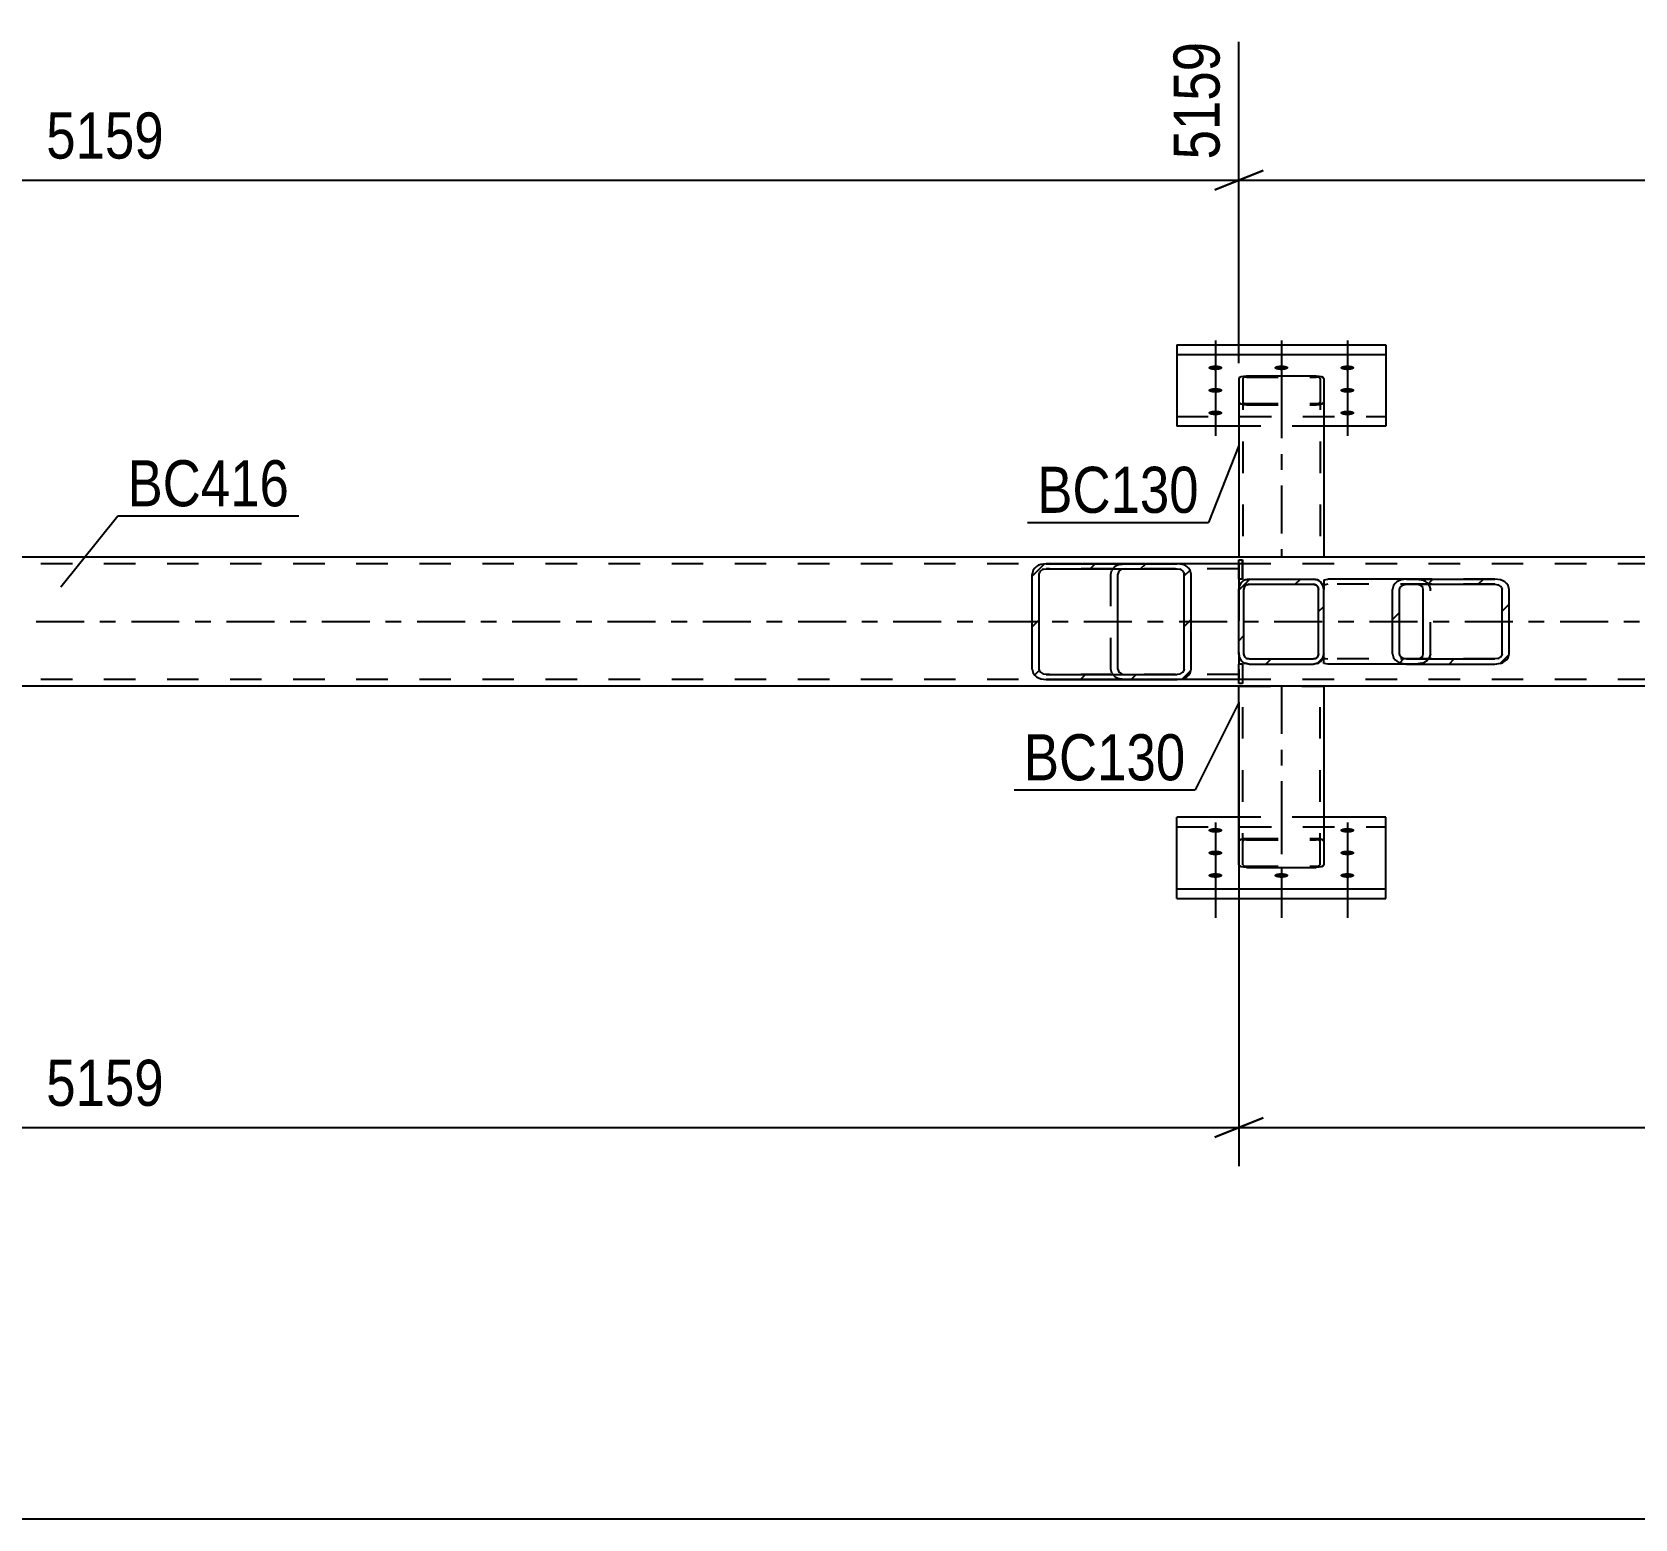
# Model space of a CAD drawing. Header units: millimetres. Extents: x 0 to 1189, y 0 to 841.
# Drawn here: x 169 to 268.6, y 387.2 to 479.6 of the extents above; entities that cross this region are included whole.
import ezdxf

# ---------------------------------------------------------------- set-up
doc = ezdxf.new("R2010")
doc.units = ezdxf.units.MM
doc.linetypes.add('DXK_LINE_DOT2', pattern=[3.9198, 1.9599, -1.9599])
doc.linetypes.add('DXK_LINE_DOT3', pattern=[5.9187, 2.979, -0.9799, 0.9799, -0.9799])
doc.styles.add('Arial Narrow', font='ARIALN.TTF', dxfattribs={"height": 0.2})

# ---------------------------------------------------------------- blocks, each defined once
blk = doc.blocks.new('Bolt-761554296-3611 - 3595')
at = {"linetype": 'Continuous'}
for points in [[(242.569, 458.873), (242.66, 458.869), (242.747, 458.86), (242.827, 458.844), (242.896, 458.823), (242.95, 458.798), (242.987, 458.769), (243.006, 458.738), (243.006, 458.707), (242.987, 458.676), (242.95, 458.647), (242.896, 458.622), (242.827, 458.601), (242.747, 458.585), (242.66, 458.575), (242.569, 458.572), (242.477, 458.575), (242.39, 458.585), (242.31, 458.601), (242.242, 458.622), (242.187, 458.647), (242.15, 458.676), (242.131, 458.707), (242.131, 458.738), (242.15, 458.769), (242.187, 458.798), (242.242, 458.823), (242.31, 458.844), (242.39, 458.86), (242.477, 458.869)], [(246.669, 458.873), (246.76, 458.869), (246.847, 458.86), (246.927, 458.844), (246.996, 458.823), (247.05, 458.798), (247.087, 458.769), (247.106, 458.738), (247.106, 458.707), (247.087, 458.676), (247.05, 458.647), (246.996, 458.622), (246.927, 458.601), (246.847, 458.585), (246.76, 458.575), (246.669, 458.572), (246.577, 458.575), (246.49, 458.585), (246.41, 458.601), (246.342, 458.622), (246.287, 458.647), (246.25, 458.676), (246.231, 458.707), (246.231, 458.738), (246.25, 458.769), (246.287, 458.798), (246.342, 458.823), (246.41, 458.844), (246.49, 458.86), (246.577, 458.869)], [(250.769, 458.873), (250.86, 458.869), (250.947, 458.86), (251.027, 458.844), (251.096, 458.823), (251.15, 458.798), (251.187, 458.769), (251.206, 458.738), (251.206, 458.707), (251.187, 458.676), (251.15, 458.647), (251.096, 458.622), (251.027, 458.601), (250.947, 458.585), (250.86, 458.575), (250.769, 458.572), (250.677, 458.575), (250.59, 458.585), (250.51, 458.601), (250.442, 458.622), (250.387, 458.647), (250.35, 458.676), (250.331, 458.707), (250.331, 458.738), (250.35, 458.769), (250.387, 458.798), (250.442, 458.823), (250.51, 458.844), (250.59, 458.86), (250.677, 458.869)], [(242.569, 457.471), (242.66, 457.467), (242.747, 457.457), (242.827, 457.442), (242.896, 457.421), (242.95, 457.395), (242.987, 457.367), (243.006, 457.336), (243.006, 457.304), (242.987, 457.274), (242.95, 457.245), (242.896, 457.219), (242.827, 457.198), (242.747, 457.183), (242.66, 457.173), (242.569, 457.17), (242.477, 457.173), (242.39, 457.183), (242.31, 457.198), (242.242, 457.219), (242.187, 457.245), (242.15, 457.274), (242.131, 457.304), (242.131, 457.336), (242.15, 457.367), (242.187, 457.395), (242.242, 457.421), (242.31, 457.442), (242.39, 457.457), (242.477, 457.467)], [(250.769, 457.471), (250.86, 457.467), (250.947, 457.457), (251.027, 457.442), (251.096, 457.421), (251.15, 457.395), (251.187, 457.367), (251.206, 457.336), (251.206, 457.304), (251.187, 457.274), (251.15, 457.245), (251.096, 457.219), (251.027, 457.198), (250.947, 457.183), (250.86, 457.173), (250.769, 457.17), (250.677, 457.173), (250.59, 457.183), (250.51, 457.198), (250.442, 457.219), (250.387, 457.245), (250.35, 457.274), (250.331, 457.304), (250.331, 457.336), (250.35, 457.367), (250.387, 457.395), (250.442, 457.421), (250.51, 457.442), (250.59, 457.457), (250.677, 457.467)], [(242.569, 456.068), (242.66, 456.065), (242.747, 456.055), (242.827, 456.039), (242.896, 456.018), (242.95, 455.993), (242.987, 455.964), (243.006, 455.933), (243.006, 455.902), (242.987, 455.871), (242.95, 455.842), (242.896, 455.817), (242.827, 455.796), (242.747, 455.78), (242.66, 455.771), (242.569, 455.767), (242.477, 455.771), (242.39, 455.78), (242.31, 455.796), (242.242, 455.817), (242.187, 455.842), (242.15, 455.871), (242.131, 455.902), (242.131, 455.933), (242.15, 455.964), (242.187, 455.993), (242.242, 456.018), (242.31, 456.039), (242.39, 456.055), (242.477, 456.065)], [(250.769, 456.068), (250.86, 456.065), (250.947, 456.055), (251.027, 456.039), (251.096, 456.018), (251.15, 455.993), (251.187, 455.964), (251.206, 455.933), (251.206, 455.902), (251.187, 455.871), (251.15, 455.842), (251.096, 455.817), (251.027, 455.796), (250.947, 455.78), (250.86, 455.771), (250.769, 455.767), (250.677, 455.771), (250.59, 455.78), (250.51, 455.796), (250.442, 455.817), (250.387, 455.842), (250.35, 455.871), (250.331, 455.902), (250.331, 455.933), (250.35, 455.964), (250.387, 455.993), (250.442, 456.018), (250.51, 456.039), (250.59, 456.055), (250.677, 456.065)]]:
    blk.add_hatch(color=1, dxfattribs=at).paths.add_polyline_path(points)
at = {"color": 1, "linetype": 'Continuous'}
for p, q in [((242.569, 460.414), (242.569, 457.294)), ((246.669, 460.414), (246.669, 457.294)), ((250.769, 460.414), (250.769, 457.294)), ((242.569, 459.011), (242.569, 455.892)), ((250.769, 459.011), (250.769, 455.892)), ((242.569, 457.609), (242.569, 454.489)), ((250.769, 457.609), (250.769, 454.489))]:
    blk.add_line(p, q, dxfattribs=at)
at = {"color": 1, "linetype": 'DXK_LINE_DOT2'}
blk.add_line((246.669, 457.609), (246.669, 454.489), dxfattribs=at)
blk = doc.blocks.new('Part-761554296-3613 - 3595')
at = {"linetype": 'Continuous'}
h = blk.add_hatch(dxfattribs=at)
h.set_pattern_fill('', scale=0.7, style=0, pattern_type=0)
h.set_pattern_definition([(45, (248.904, 440.3552), (-1.57154, 1.57154), [])])
h.paths.add_polyline_path([(248.659, 440.306), (248.904, 440.355), (249.112, 440.494), (249.25, 440.702), (249.299, 440.946), (249.299, 444.946), (249.25, 445.191), (249.112, 445.399), (248.904, 445.538), (248.659, 445.586), (244.659, 445.586), (244.414, 445.538), (244.207, 445.399), (244.068, 445.191), (244.019, 444.946), (244.019, 440.946), (244.068, 440.702), (244.207, 440.494), (244.414, 440.355), (244.659, 440.306)])
h.paths.add_polyline_path([(244.537, 440.651), (244.433, 440.72), (244.363, 440.824), (244.339, 440.946), (244.339, 444.946), (244.363, 445.069), (244.433, 445.173), (244.537, 445.242), (244.659, 445.266), (248.659, 445.266), (248.782, 445.242), (248.885, 445.173), (248.955, 445.069), (248.979, 444.946), (248.979, 440.946), (248.955, 440.824), (248.885, 440.72), (248.782, 440.651), (248.659, 440.626), (244.659, 440.626)])
at = {"color": 7, "linetype": 'DXK_LINE_DOT2'}
for p, q in [((244.414, 445.538), (244.659, 445.586)), ((244.659, 445.266), (244.537, 445.242)), ((244.659, 445.586), (248.659, 445.586)), ((244.659, 445.266), (248.659, 445.266)), ((248.659, 445.586), (248.904, 445.538)), ((248.782, 445.242), (248.659, 445.266)), ((244.019, 444.946), (244.068, 445.191)), ((244.019, 440.946), (244.019, 444.946)), ((244.363, 445.069), (244.339, 444.946)), ((244.339, 440.946), (244.339, 444.946)), ((248.979, 444.946), (248.955, 445.069)), ((248.979, 440.946), (248.979, 444.946)), ((249.25, 445.191), (249.299, 444.946)), ((249.299, 440.946), (249.299, 444.946)), ((244.068, 440.702), (244.019, 440.946)), ((244.339, 440.946), (244.363, 440.824)), ((244.659, 440.306), (244.414, 440.355)), ((244.537, 440.651), (244.659, 440.626)), ((244.659, 440.626), (248.659, 440.626)), ((244.659, 440.306), (248.659, 440.306)), ((248.659, 440.626), (248.782, 440.651)), ((248.904, 440.355), (248.659, 440.306)), ((248.955, 440.824), (248.979, 440.946)), ((249.299, 440.946), (249.25, 440.702))]:
    blk.add_line(p, q, dxfattribs=at)
at = {"color": 2, "linetype": 'Continuous'}
for p, q in [((244.659, 445.586), (244.414, 445.538)), ((244.537, 445.242), (244.659, 445.266)), ((244.659, 445.586), (248.659, 445.586)), ((244.659, 445.266), (248.659, 445.266)), ((248.904, 445.538), (248.659, 445.586)), ((248.659, 445.266), (248.782, 445.242)), ((244.068, 445.191), (244.019, 444.946)), ((244.019, 440.946), (244.019, 444.946)), ((244.339, 444.946), (244.363, 445.069)), ((244.339, 440.946), (244.339, 444.946)), ((248.955, 445.069), (248.979, 444.946)), ((248.979, 440.946), (248.979, 444.946)), ((249.299, 444.946), (249.25, 445.191)), ((249.299, 440.946), (249.299, 444.946)), ((244.019, 440.946), (244.068, 440.702)), ((244.363, 440.824), (244.339, 440.946)), ((244.414, 440.355), (244.659, 440.306)), ((244.659, 440.626), (244.537, 440.651)), ((244.659, 440.626), (248.659, 440.626)), ((244.659, 440.306), (248.659, 440.306)), ((248.782, 440.651), (248.659, 440.626)), ((248.659, 440.306), (248.904, 440.355)), ((248.979, 440.946), (248.955, 440.824)), ((249.25, 440.702), (249.299, 440.946))]:
    blk.add_line(p, q, dxfattribs=at)
at = {"color": 7, "linetype": 'DXK_LINE_DOT3'}
blk.add_line((246.659, 442.946), (246.659, 442.946), dxfattribs=at)
at = {"color": 7, "linetype": 'DXK_LINE_DOT2'}
for centre, radius, start, end in [((244.659, 444.946), 0.64, 112.5, 157.5), ((244.659, 444.946), 0.32, 112.5, 157.5), ((248.659, 444.946), 0.32, 22.5, 67.5), ((248.659, 444.946), 0.64, 22.5, 67.5), ((244.659, 440.946), 0.64, 202.5, 247.5), ((244.659, 440.946), 0.32, 202.5, 247.5), ((248.659, 440.946), 0.32, 292.5, 337.5), ((248.659, 440.946), 0.64, 292.5, 337.5)]:
    blk.add_arc(centre, radius, start, end, dxfattribs=at)
at = {"color": 2, "linetype": 'Continuous'}
for centre, radius, start, end in [((244.659, 444.946), 0.64, 112.5, 157.5), ((244.659, 444.946), 0.32, 112.5, 157.5), ((248.659, 444.946), 0.32, 22.5, 67.5), ((248.659, 444.946), 0.64, 22.5, 67.5), ((244.659, 440.946), 0.64, 202.5, 247.5), ((244.659, 440.946), 0.32, 202.5, 247.5), ((248.659, 440.946), 0.32, 292.5, 337.5), ((248.659, 440.946), 0.64, 292.5, 337.5)]:
    blk.add_arc(centre, radius, start, end, dxfattribs=at)
blk = doc.blocks.new('Part-761554296-3742 - 3595')
at = {"color": 2, "linetype": 'Continuous'}
for p, q in [((244.065, 458.122), (244.169, 458.175)), ((244.169, 458.175), (244.325, 458.21)), ((244.325, 458.21), (244.509, 458.223)), ((244.509, 458.223), (248.829, 458.223)), ((248.829, 458.223), (249.012, 458.21)), ((249.012, 458.21), (249.168, 458.175)), ((249.168, 458.175), (249.272, 458.122)), ((244.029, 458.059), (244.065, 458.122)), ((244.029, 458.059), (244.029, 446.946)), ((249.272, 458.122), (249.309, 458.059)), ((249.309, 458.059), (249.309, 446.946))]:
    blk.add_line(p, q, dxfattribs=at)
at = {"color": 7, "linetype": 'DXK_LINE_DOT2'}
for p, q in [((244.287, 458.09), (244.269, 458.059)), ((244.269, 458.059), (244.269, 446.946)), ((244.339, 458.117), (244.287, 458.09)), ((244.417, 458.135), (244.339, 458.117)), ((244.509, 458.141), (244.417, 458.135)), ((244.509, 458.141), (248.829, 458.141)), ((248.92, 458.135), (248.829, 458.141)), ((248.998, 458.117), (248.92, 458.135)), ((249.05, 458.09), (248.998, 458.117)), ((249.069, 458.059), (249.05, 458.09)), ((249.069, 458.059), (249.069, 446.946)), ((244.065, 456.518), (244.029, 456.581)), ((244.169, 456.465), (244.065, 456.518)), ((244.325, 456.43), (244.169, 456.465)), ((244.269, 456.581), (244.287, 456.55)), ((244.287, 456.55), (244.339, 456.523)), ((244.509, 456.417), (244.325, 456.43)), ((244.339, 456.523), (244.417, 456.505)), ((244.417, 456.505), (244.509, 456.499)), ((244.509, 456.499), (248.829, 456.499)), ((244.509, 456.417), (248.829, 456.417)), ((248.829, 456.499), (248.92, 456.505)), ((249.012, 456.43), (248.829, 456.417)), ((248.92, 456.505), (248.998, 456.523)), ((248.998, 456.523), (249.012, 456.53)), ((249.012, 456.53), (249.05, 456.55)), ((249.168, 456.465), (249.012, 456.43)), ((249.05, 456.55), (249.069, 456.581)), ((249.272, 456.518), (249.168, 456.465)), ((249.309, 456.581), (249.272, 456.518)), ((249.309, 446.946), (244.029, 446.946))]:
    blk.add_line(p, q, dxfattribs=at)
at = {"color": 7, "linetype": 'DXK_LINE_DOT3'}
blk.add_line((246.669, 457.32), (246.669, 446.946), dxfattribs=at)
blk = doc.blocks.new('Part-761554296-3623 - 3595')
at = {"color": 2, "linetype": 'Continuous'}
for p, q in [((244.029, 427.834), (244.029, 438.946)), ((249.309, 438.946), (249.309, 427.834)), ((244.065, 427.772), (244.029, 427.834)), ((244.169, 427.718), (244.065, 427.772)), ((244.325, 427.683), (244.169, 427.718)), ((244.509, 427.67), (244.325, 427.683)), ((244.509, 427.67), (248.829, 427.67)), ((249.012, 427.683), (248.829, 427.67)), ((249.168, 427.718), (249.012, 427.683)), ((249.272, 427.772), (249.168, 427.718)), ((249.309, 427.834), (249.272, 427.772))]:
    blk.add_line(p, q, dxfattribs=at)
at = {"color": 7, "linetype": 'DXK_LINE_DOT2'}
for p, q in [((244.029, 438.946), (249.309, 438.946)), ((244.269, 427.834), (244.269, 438.946)), ((249.069, 427.834), (249.069, 438.946)), ((244.029, 429.312), (244.065, 429.375)), ((244.065, 429.375), (244.169, 429.428)), ((244.169, 429.428), (244.325, 429.464)), ((244.287, 429.343), (244.269, 429.312)), ((244.339, 429.37), (244.287, 429.343)), ((244.325, 429.464), (244.509, 429.476)), ((244.417, 429.388), (244.339, 429.37)), ((244.509, 429.394), (244.417, 429.388)), ((244.509, 429.476), (248.829, 429.476)), ((244.509, 429.394), (248.829, 429.394)), ((248.829, 429.476), (249.012, 429.464)), ((248.92, 429.388), (248.829, 429.394)), ((248.998, 429.37), (248.92, 429.388)), ((248.998, 429.37), (249.012, 429.363)), ((249.012, 429.464), (249.168, 429.428)), ((249.012, 429.363), (249.05, 429.343)), ((249.069, 429.312), (249.05, 429.343)), ((249.168, 429.428), (249.272, 429.375)), ((249.272, 429.375), (249.309, 429.312)), ((244.269, 427.834), (244.287, 427.803)), ((244.287, 427.803), (244.339, 427.776)), ((244.339, 427.776), (244.417, 427.758)), ((244.417, 427.758), (244.509, 427.752)), ((244.509, 427.752), (248.829, 427.752)), ((248.829, 427.752), (248.92, 427.758)), ((248.92, 427.758), (248.998, 427.776)), ((248.998, 427.776), (249.05, 427.803)), ((249.05, 427.803), (249.069, 427.834))]:
    blk.add_line(p, q, dxfattribs=at)
at = {"color": 7, "linetype": 'DXK_LINE_DOT3'}
blk.add_line((246.669, 438.946), (246.669, 428.573), dxfattribs=at)
blk = doc.blocks.new('Part-761554296-3688 - 3595')
at = {"color": 2, "linetype": 'Continuous'}
for p, q in [((1045.66, 446.946), (116.019, 446.946)), ((1040.861, 438.946), (116.019, 438.946))]:
    blk.add_line(p, q, dxfattribs=at)
at = {"color": 7, "linetype": 'DXK_LINE_DOT2'}
for p, q in [((1045.66, 446.546), (116.019, 446.546)), ((1045.66, 439.346), (116.019, 439.346))]:
    blk.add_line(p, q, dxfattribs=at)
at = {"color": 7, "linetype": 'DXK_LINE_DOT3'}
blk.add_line((116.019, 442.946), (1045.66, 442.946), dxfattribs=at)
blk = doc.blocks.new('Part-761554296-3734 - 3595')
at = {"linetype": 'Continuous'}
h = blk.add_hatch(dxfattribs=at)
h.set_pattern_fill('', scale=0.7, style=0, pattern_type=0)
h.set_pattern_definition([(45, (240.5214, 439.3952), (-1.57154, 1.57154), [])])
h.paths.add_polyline_path([(240.185, 439.346), (240.521, 439.395), (240.806, 439.534), (240.997, 439.742), (241.064, 439.986), (241.064, 445.906), (240.997, 446.151), (240.806, 446.359), (240.521, 446.498), (240.185, 446.546), (232.059, 446.546), (231.722, 446.498), (231.437, 446.359), (231.247, 446.151), (231.18, 445.906), (231.18, 439.986), (231.247, 439.742), (231.437, 439.534), (231.722, 439.395), (232.059, 439.346)])
h.paths.add_polyline_path([(231.89, 439.691), (231.748, 439.76), (231.653, 439.864), (231.619, 439.986), (231.619, 445.906), (231.653, 446.029), (231.748, 446.133), (231.89, 446.202), (232.059, 446.226), (240.185, 446.226), (240.353, 446.202), (240.496, 446.133), (240.591, 446.029), (240.624, 445.906), (240.624, 439.986), (240.591, 439.864), (240.496, 439.76), (240.353, 439.691), (240.185, 439.666), (232.059, 439.666)])
at = {"color": 2, "linetype": 'Continuous'}
for p, q in [((232.059, 446.546), (231.722, 446.498)), ((231.89, 446.202), (232.059, 446.226)), ((232.059, 446.546), (240.185, 446.546)), ((232.059, 446.226), (240.185, 446.226)), ((236.953, 446.226), (236.785, 446.202)), ((244.019, 446.546), (240.185, 446.546)), ((240.521, 446.498), (240.185, 446.546)), ((240.185, 446.226), (240.353, 446.202)), ((231.247, 446.151), (231.18, 445.906)), ((231.18, 439.986), (231.18, 445.906)), ((231.619, 445.906), (231.653, 446.029)), ((231.619, 439.986), (231.619, 445.906)), ((236.547, 446.029), (236.514, 445.906)), ((236.514, 439.986), (236.514, 445.906)), ((240.591, 446.029), (240.624, 445.906)), ((240.624, 439.986), (240.624, 445.906)), ((241.064, 445.906), (240.997, 446.151)), ((241.064, 439.986), (241.064, 445.906)), ((244.019, 445.586), (244.019, 444.946)), ((244.019, 440.946), (244.019, 440.306)), ((231.18, 439.986), (231.247, 439.742)), ((231.653, 439.864), (231.619, 439.986)), ((231.722, 439.395), (232.059, 439.346)), ((232.059, 439.666), (231.89, 439.691)), ((232.059, 439.666), (240.185, 439.666)), ((232.059, 439.346), (240.185, 439.346)), ((236.514, 439.986), (236.547, 439.864)), ((236.785, 439.691), (236.953, 439.666)), ((240.353, 439.691), (240.185, 439.666)), ((240.185, 439.346), (240.521, 439.395)), ((244.019, 439.346), (240.185, 439.346)), ((240.624, 439.986), (240.591, 439.864)), ((240.997, 439.742), (241.064, 439.986))]:
    blk.add_line(p, q, dxfattribs=at)
at = {"color": 7, "linetype": 'DXK_LINE_DOT2'}
for p, q in [((240.185, 446.546), (232.059, 446.546)), ((244.019, 446.226), (232.059, 446.226)), ((236.617, 446.498), (236.953, 446.546)), ((244.019, 446.546), (244.019, 445.586)), ((236.075, 445.906), (236.141, 446.151)), ((236.075, 439.986), (236.075, 445.906)), ((244.019, 444.946), (244.019, 440.946)), ((244.019, 439.986), (244.019, 440.306)), ((244.019, 439.666), (232.059, 439.666)), ((240.185, 439.346), (232.059, 439.346)), ((236.141, 439.742), (236.075, 439.986)), ((236.953, 439.346), (236.617, 439.395)), ((244.019, 439.986), (244.019, 439.346))]:
    blk.add_line(p, q, dxfattribs=at)
at = {"color": 2, "linetype": 'Continuous'}
for centre, radius, start, end in [((231.924, 445.722), 0.802, 104.55472, 147.58954), ((240.32, 445.722), 0.802, 32.41046, 75.44528), ((231.991, 445.814), 0.401, 104.55472, 147.58954), ((236.886, 445.814), 0.401, 104.55472, 147.58954), ((240.253, 445.814), 0.401, 32.41046, 75.44528), ((231.924, 440.171), 0.802, 212.41046, 255.44528), ((231.991, 440.079), 0.401, 212.41046, 255.44528), ((236.886, 440.079), 0.401, 212.41046, 255.44528), ((240.253, 440.079), 0.401, 284.55472, 327.58954), ((240.32, 440.171), 0.802, 284.55472, 327.58954)]:
    blk.add_arc(centre, radius, start, end, dxfattribs=at)
at = {"color": 7, "linetype": 'DXK_LINE_DOT2'}
for centre, start, end in [((236.818, 445.722), 104.55472, 147.58954), ((236.818, 440.171), 212.41046, 255.44528)]:
    blk.add_arc(centre, 0.802, start, end, dxfattribs=at)
blk = doc.blocks.new('Part-761554296-3799 - 3595')
at = {"color": 2, "linetype": 'Continuous'}
for p, q in [((240.169, 460.145), (253.169, 460.145)), ((240.169, 460.145), (240.169, 455.097)), ((240.169, 459.543), (253.169, 459.543)), ((253.169, 460.145), (253.169, 455.097)), ((244.029, 455.097), (240.169, 455.097)), ((253.169, 455.097), (249.309, 455.097))]:
    blk.add_line(p, q, dxfattribs=at)
at = {"color": 7, "linetype": 'DXK_LINE_DOT2'}
for p, q in [((240.169, 455.698), (253.169, 455.698)), ((249.309, 455.097), (244.029, 455.097))]:
    blk.add_line(p, q, dxfattribs=at)
blk = doc.blocks.new('Part-761554296-3812 - 3595')
at = {"linetype": 'Continuous'}
h = blk.add_hatch(dxfattribs=at)
h.set_pattern_fill('', scale=0.7, style=0, pattern_type=0)
h.set_pattern_definition([(45, (260.278, 440.3552), (-1.57154, 1.57154), [])])
h.paths.add_polyline_path([(259.942, 440.306), (260.278, 440.355), (260.563, 440.494), (260.754, 440.702), (260.82, 440.946), (260.82, 444.946), (260.754, 445.191), (260.563, 445.399), (260.278, 445.538), (259.942, 445.586), (254.451, 445.586), (254.115, 445.538), (253.83, 445.399), (253.639, 445.191), (253.572, 444.946), (253.572, 440.946), (253.639, 440.702), (253.83, 440.494), (254.115, 440.355), (254.451, 440.306)])
h.paths.add_polyline_path([(254.283, 440.651), (254.14, 440.72), (254.045, 440.824), (254.012, 440.946), (254.012, 444.946), (254.045, 445.069), (254.14, 445.173), (254.283, 445.242), (254.451, 445.266), (259.942, 445.266), (260.11, 445.242), (260.252, 445.173), (260.348, 445.069), (260.381, 444.946), (260.381, 440.946), (260.348, 440.824), (260.252, 440.72), (260.11, 440.651), (259.942, 440.626), (254.451, 440.626)])
at = {"color": 2, "linetype": 'Continuous'}
for p, q in [((249.299, 445.549), (249.556, 445.586)), ((249.299, 445.549), (249.299, 444.946)), ((254.451, 445.586), (249.556, 445.586)), ((254.451, 445.586), (254.115, 445.538)), ((254.283, 445.242), (254.451, 445.266)), ((254.451, 445.586), (259.942, 445.586)), ((254.451, 445.266), (259.942, 445.266)), ((255.215, 445.242), (255.047, 445.266)), ((260.278, 445.538), (259.942, 445.586)), ((259.942, 445.266), (260.11, 445.242)), ((253.639, 445.191), (253.572, 444.946)), ((253.572, 440.946), (253.572, 444.946)), ((254.012, 444.946), (254.045, 445.069)), ((254.012, 440.946), (254.012, 444.946)), ((255.486, 444.946), (255.453, 445.069)), ((255.486, 440.946), (255.486, 444.946)), ((260.348, 445.069), (260.381, 444.946)), ((260.381, 440.946), (260.381, 444.946)), ((260.82, 444.946), (260.754, 445.191)), ((260.82, 440.946), (260.82, 444.946)), ((249.299, 440.355), (249.299, 440.946)), ((249.299, 440.344), (249.299, 440.355)), ((249.556, 440.306), (249.299, 440.344)), ((254.451, 440.306), (249.556, 440.306)), ((253.572, 440.946), (253.639, 440.702)), ((254.045, 440.824), (254.012, 440.946)), ((254.115, 440.355), (254.451, 440.306)), ((254.451, 440.626), (254.283, 440.651)), ((254.451, 440.626), (259.942, 440.626)), ((254.451, 440.306), (259.942, 440.306)), ((255.047, 440.626), (255.215, 440.651)), ((255.453, 440.824), (255.486, 440.946)), ((260.11, 440.651), (259.942, 440.626)), ((259.942, 440.306), (260.278, 440.355)), ((260.381, 440.946), (260.348, 440.824)), ((260.754, 440.702), (260.82, 440.946))]:
    blk.add_line(p, q, dxfattribs=at)
at = {"color": 7, "linetype": 'DXK_LINE_DOT2'}
for p, q in [((249.299, 445.549), (249.299, 445.199)), ((249.388, 445.242), (249.299, 445.199)), ((249.556, 445.266), (249.388, 445.242)), ((259.942, 445.266), (249.556, 445.266)), ((259.942, 445.586), (254.451, 445.586)), ((255.047, 445.586), (255.383, 445.538)), ((249.299, 440.494), (249.299, 444.946)), ((255.859, 445.191), (255.926, 444.946)), ((255.926, 440.946), (255.926, 444.946)), ((249.299, 440.694), (249.388, 440.651)), ((249.388, 440.651), (249.556, 440.626)), ((259.942, 440.626), (249.556, 440.626)), ((255.047, 440.306), (254.451, 440.306)), ((255.383, 440.355), (255.047, 440.306)), ((255.047, 440.306), (259.942, 440.306)), ((255.926, 440.946), (255.859, 440.702))]:
    blk.add_line(p, q, dxfattribs=at)
at = {"color": 2, "linetype": 'Continuous'}
for centre, radius, start, end in [((254.316, 444.762), 0.802, 104.55473, 147.58955), ((254.384, 444.854), 0.401, 104.55473, 147.58955), ((255.115, 444.854), 0.401, 32.41045, 75.44527), ((260.009, 444.854), 0.401, 32.41045, 75.44527), ((260.077, 444.762), 0.802, 32.41045, 75.44527), ((254.316, 441.131), 0.802, 212.41045, 255.44527), ((254.384, 441.039), 0.401, 212.41045, 255.44527), ((255.115, 441.039), 0.401, 284.55473, 327.58955), ((260.009, 441.039), 0.401, 284.55473, 327.58955), ((260.077, 441.131), 0.802, 284.55473, 327.58955)]:
    blk.add_arc(centre, radius, start, end, dxfattribs=at)
at = {"color": 7, "linetype": 'DXK_LINE_DOT2'}
for centre, start, end in [((255.182, 444.762), 32.41045, 75.44527), ((255.182, 441.131), 284.55473, 327.58955)]:
    blk.add_arc(centre, 0.802, start, end, dxfattribs=at)
blk = doc.blocks.new('Part-761554296-3827 - 3595')
at = {"color": 2, "linetype": 'Continuous'}
for p, q in [((244.019, 439.106), (244.019, 440.306)), ((244.259, 440.306), (244.019, 440.306)), ((244.259, 440.306), (244.259, 439.106)), ((244.26, 440.306), (244.26, 439.106)), ((244.259, 439.106), (244.019, 439.106))]:
    blk.add_line(p, q, dxfattribs=at)
at = {"color": 7, "linetype": 'DXK_LINE_DOT2'}
for p, q in [((244.02, 439.106), (244.02, 440.306)), ((244.259, 440.306), (244.26, 440.306)), ((244.26, 439.106), (244.259, 439.106))]:
    blk.add_line(p, q, dxfattribs=at)
blk = doc.blocks.new('Part-761554296-3836 - 3595')
at = {"color": 2, "linetype": 'Continuous'}
for p, q in [((244.019, 445.586), (244.019, 446.786)), ((244.019, 446.786), (244.259, 446.786)), ((244.259, 445.586), (244.259, 446.786)), ((244.26, 446.786), (244.26, 445.586)), ((244.259, 445.586), (244.019, 445.586))]:
    blk.add_line(p, q, dxfattribs=at)
at = {"color": 7, "linetype": 'DXK_LINE_DOT2'}
for p, q in [((244.02, 445.586), (244.02, 446.786)), ((244.259, 446.786), (244.26, 446.786)), ((244.26, 445.586), (244.259, 445.586))]:
    blk.add_line(p, q, dxfattribs=at)
blk = doc.blocks.new('Bolt-761554296-3838 - 3595')
at = {"linetype": 'Continuous'}
for points in [[(242.569, 429.825), (242.477, 429.828), (242.39, 429.838), (242.31, 429.854), (242.242, 429.875), (242.187, 429.9), (242.15, 429.929), (242.131, 429.96), (242.131, 429.991), (242.15, 430.022), (242.187, 430.051), (242.242, 430.076), (242.31, 430.097), (242.39, 430.113), (242.477, 430.123), (242.569, 430.126), (242.66, 430.123), (242.747, 430.113), (242.827, 430.097), (242.896, 430.076), (242.95, 430.051), (242.987, 430.022), (243.006, 429.991), (243.006, 429.96), (242.987, 429.929), (242.95, 429.9), (242.896, 429.875), (242.827, 429.854), (242.747, 429.838), (242.66, 429.828)], [(250.769, 429.825), (250.677, 429.828), (250.59, 429.838), (250.51, 429.854), (250.442, 429.875), (250.387, 429.9), (250.35, 429.929), (250.331, 429.96), (250.331, 429.991), (250.35, 430.022), (250.387, 430.051), (250.442, 430.076), (250.51, 430.097), (250.59, 430.113), (250.677, 430.123), (250.769, 430.126), (250.86, 430.123), (250.947, 430.113), (251.027, 430.097), (251.096, 430.076), (251.15, 430.051), (251.187, 430.022), (251.206, 429.991), (251.206, 429.96), (251.187, 429.929), (251.15, 429.9), (251.096, 429.875), (251.027, 429.854), (250.947, 429.838), (250.86, 429.828)], [(242.569, 428.423), (242.477, 428.426), (242.39, 428.436), (242.31, 428.451), (242.242, 428.472), (242.187, 428.498), (242.15, 428.527), (242.131, 428.557), (242.131, 428.589), (242.15, 428.62), (242.187, 428.648), (242.242, 428.674), (242.31, 428.695), (242.39, 428.711), (242.477, 428.72), (242.569, 428.724), (242.66, 428.72), (242.747, 428.711), (242.827, 428.695), (242.896, 428.674), (242.95, 428.648), (242.987, 428.62), (243.006, 428.589), (243.006, 428.557), (242.987, 428.527), (242.95, 428.498), (242.896, 428.472), (242.827, 428.451), (242.747, 428.436), (242.66, 428.426)], [(250.769, 428.423), (250.677, 428.426), (250.59, 428.436), (250.51, 428.451), (250.442, 428.472), (250.387, 428.498), (250.35, 428.527), (250.331, 428.557), (250.331, 428.589), (250.35, 428.62), (250.387, 428.648), (250.442, 428.674), (250.51, 428.695), (250.59, 428.711), (250.677, 428.72), (250.769, 428.724), (250.86, 428.72), (250.947, 428.711), (251.027, 428.695), (251.096, 428.674), (251.15, 428.648), (251.187, 428.62), (251.206, 428.589), (251.206, 428.557), (251.187, 428.527), (251.15, 428.498), (251.096, 428.472), (251.027, 428.451), (250.947, 428.436), (250.86, 428.426)], [(242.569, 427.02), (242.477, 427.024), (242.39, 427.033), (242.31, 427.049), (242.242, 427.07), (242.187, 427.096), (242.15, 427.124), (242.131, 427.155), (242.131, 427.187), (242.15, 427.217), (242.187, 427.246), (242.242, 427.272), (242.31, 427.293), (242.39, 427.308), (242.477, 427.318), (242.569, 427.321), (242.66, 427.318), (242.747, 427.308), (242.827, 427.293), (242.896, 427.272), (242.95, 427.246), (242.987, 427.217), (243.006, 427.187), (243.006, 427.155), (242.987, 427.124), (242.95, 427.096), (242.896, 427.07), (242.827, 427.049), (242.747, 427.033), (242.66, 427.024)], [(246.669, 427.02), (246.577, 427.024), (246.49, 427.033), (246.41, 427.049), (246.342, 427.07), (246.287, 427.096), (246.25, 427.124), (246.231, 427.155), (246.231, 427.187), (246.25, 427.217), (246.287, 427.246), (246.342, 427.272), (246.41, 427.293), (246.49, 427.308), (246.577, 427.318), (246.669, 427.321), (246.76, 427.318), (246.847, 427.308), (246.927, 427.293), (246.996, 427.272), (247.05, 427.246), (247.087, 427.217), (247.106, 427.187), (247.106, 427.155), (247.087, 427.124), (247.05, 427.096), (246.996, 427.07), (246.927, 427.049), (246.847, 427.033), (246.76, 427.024)], [(250.769, 427.02), (250.677, 427.024), (250.59, 427.033), (250.51, 427.049), (250.442, 427.07), (250.387, 427.096), (250.35, 427.124), (250.331, 427.155), (250.331, 427.187), (250.35, 427.217), (250.387, 427.246), (250.442, 427.272), (250.51, 427.293), (250.59, 427.308), (250.677, 427.318), (250.769, 427.321), (250.86, 427.318), (250.947, 427.308), (251.027, 427.293), (251.096, 427.272), (251.15, 427.246), (251.187, 427.217), (251.206, 427.187), (251.206, 427.155), (251.187, 427.124), (251.15, 427.096), (251.096, 427.07), (251.027, 427.049), (250.947, 427.033), (250.86, 427.024)]]:
    blk.add_hatch(color=1, dxfattribs=at).paths.add_polyline_path(points)
at = {"color": 1, "linetype": 'Continuous'}
for p, q in [((242.569, 430.464), (242.569, 427.344)), ((250.769, 430.464), (250.769, 427.344)), ((242.569, 429.062), (242.569, 425.942)), ((250.769, 429.062), (250.769, 425.942)), ((242.569, 427.659), (242.569, 424.54)), ((246.669, 427.659), (246.669, 424.54)), ((250.769, 427.659), (250.769, 424.54))]:
    blk.add_line(p, q, dxfattribs=at)
at = {"color": 1, "linetype": 'DXK_LINE_DOT2'}
blk.add_line((246.669, 430.464), (246.669, 427.344), dxfattribs=at)
blk = doc.blocks.new('Part-761554296-10581 - 3595')
at = {"color": 2, "linetype": 'Continuous'}
for p, q in [((240.169, 425.749), (240.169, 430.796)), ((244.029, 430.796), (240.169, 430.796)), ((253.169, 430.796), (249.309, 430.796)), ((253.169, 425.749), (253.169, 430.796)), ((240.169, 426.35), (253.169, 426.35)), ((240.169, 425.749), (253.169, 425.749))]:
    blk.add_line(p, q, dxfattribs=at)
at = {"color": 7, "linetype": 'DXK_LINE_DOT2'}
for p, q in [((249.309, 430.796), (244.029, 430.796)), ((240.169, 430.195), (253.169, 430.195))]:
    blk.add_line(p, q, dxfattribs=at)
blk = doc.blocks.new('StraightDimension-761554296-3870 - 3595')
at = {"color": 7, "linetype": 'Continuous'}
blk.add_line((102.118, 387.18), (1046.66, 387.18), dxfattribs=at)
blk = doc.blocks.new('StraightDimension-761554296-3998 - 3595')
at = {"color": 7, "linetype": 'Continuous'}
for p, q in [((244.029, 459.003), (244.029, 478.988)), ((245.529, 470.975), (242.529, 469.775)), ((244.029, 470.375), (484.029, 470.375))]:
    blk.add_line(p, q, dxfattribs=at)
blk = doc.blocks.new('StraightDimension-761554296-4010 - 3595')
at = {"color": 7, "linetype": 'Continuous'}
for p, q in [((244.029, 459.003), (244.029, 478.988)), ((103.119, 470.375), (244.029, 470.375)), ((242.529, 469.775), (245.529, 470.975))]:
    blk.add_line(p, q, dxfattribs=at)
at = {"color": 0}
blk.add_wipeout([(177.83, 471.125), (177.83, 475.325), (169.318, 475.325), (169.318, 471.125)], dxfattribs=at)
at = {"color": 3, "style": 'Arial Narrow'}
blk.add_text('5159', height=2.8633, dxfattribs=at).set_placement((169.918, 471.725))
at = {"color": 0, "linetype": 'Continuous'}
blk.add_wipeout([(243.428, 479.588), (239.228, 479.588), (239.229, 471.075), (243.429, 471.075)], dxfattribs=at)
at = {"color": 3, "linetype": 'Continuous', "style": 'Arial Narrow'}
blk.add_text('5159', height=2.8633, rotation=90.00021, dxfattribs=at).set_placement((242.829, 471.675))
blk = doc.blocks.new('StraightDimension-761554296-18073 - 3595')
at = {"color": 7, "linetype": 'Continuous'}
for p, q in [((244.029, 437.946), (244.029, 409.103)), ((245.529, 412.103), (242.529, 410.903)), ((244.029, 411.503), (484.029, 411.503))]:
    blk.add_line(p, q, dxfattribs=at)
blk = doc.blocks.new('StraightDimension-761554296-18074 - 3595')
at = {"color": 7, "linetype": 'Continuous'}
for p, q in [((244.029, 437.946), (244.029, 409.103)), ((103.118, 411.503), (244.029, 411.503)), ((242.529, 410.903), (245.529, 412.103))]:
    blk.add_line(p, q, dxfattribs=at)
at = {"color": 0}
blk.add_wipeout([(177.83, 412.253), (177.83, 416.453), (169.317, 416.453), (169.317, 412.253)], dxfattribs=at)
at = {"color": 3, "style": 'Arial Narrow'}
blk.add_text('5159', height=2.8633, dxfattribs=at).set_placement((169.917, 412.853))
blk = doc.blocks.new('Mark-761554296-3738 - 3595')
at = {"color": 30, "linetype": 'Continuous'}
for p in [(244.029, 453.884), (230.898, 449.108)]:
    blk.add_line(p, (242.147, 449.108), dxfattribs=at)
at = {"color": 0}
blk.add_wipeout([(241.547, 449.708), (241.547, 452.708), (231.498, 452.708), (231.498, 449.708)], dxfattribs=at)
blk.add_wipeout([(241.547, 449.708), (241.547, 452.708), (231.498, 452.708), (231.498, 449.708)], dxfattribs=at)
at = {"color": 3, "style": 'Arial Narrow'}
blk.add_text('BC130', height=2.8633, dxfattribs=at).set_placement((231.498, 449.708))
blk = doc.blocks.new('Mark-761554296-3684 - 3595')
at = {"color": 30, "linetype": 'Continuous'}
for p, q in [((170.824, 445.105), (174.368, 449.515)), ((174.368, 449.515), (185.617, 449.515))]:
    blk.add_line(p, q, dxfattribs=at)
at = {"color": 0}
blk.add_wipeout([(185.017, 450.115), (185.017, 453.115), (174.968, 453.115), (174.968, 450.115)], dxfattribs=at)
blk.add_wipeout([(185.017, 450.115), (185.017, 453.115), (174.968, 453.115), (174.968, 450.115)], dxfattribs=at)
at = {"color": 3, "style": 'Arial Narrow'}
blk.add_text('BC416', height=2.8633, dxfattribs=at).set_placement((174.968, 450.115))
blk = doc.blocks.new('Mark-761554296-17986 - 3595')
at = {"color": 30, "linetype": 'Continuous'}
for p in [(244.029, 437.911), (230.065, 432.485)]:
    blk.add_line(p, (241.314, 432.485), dxfattribs=at)
at = {"color": 0}
blk.add_wipeout([(240.714, 433.085), (240.714, 436.085), (230.665, 436.085), (230.665, 433.085)], dxfattribs=at)
blk.add_wipeout([(240.714, 433.085), (240.714, 436.085), (230.665, 436.085), (230.665, 433.085)], dxfattribs=at)
at = {"color": 3, "style": 'Arial Narrow'}
blk.add_text('BC130', height=2.8633, dxfattribs=at).set_placement((230.665, 433.085))

msp = doc.modelspace()

# ---------------------------------------------------------------- block references
for name in ['Bolt-761554296-3611 - 3595', 'Part-761554296-3799 - 3595', 'Part-761554296-3742 - 3595', 'Part-761554296-3688 - 3595', 'Part-761554296-3734 - 3595', 'Part-761554296-3836 - 3595', 'Part-761554296-3613 - 3595', 'Part-761554296-3812 - 3595', 'Part-761554296-3827 - 3595', 'Part-761554296-3623 - 3595', 'Part-761554296-10581 - 3595', 'Bolt-761554296-3838 - 3595']:
    msp.add_blockref(name, (0, 0))

# ---------------------------------------------------------------- next in the draw order: block references
for name in ['StraightDimension-761554296-3998 - 3595', 'StraightDimension-761554296-3870 - 3595']:
    msp.add_blockref(name, (0, 0))

# ---------------------------------------------------------------- next in the draw order: block references
for name in ['StraightDimension-761554296-4010 - 3595', 'StraightDimension-761554296-18073 - 3595']:
    msp.add_blockref(name, (0, 0))

# ---------------------------------------------------------------- next in the draw order: block references
for name in ['Mark-761554296-3738 - 3595', 'Mark-761554296-3684 - 3595', 'StraightDimension-761554296-18074 - 3595']:
    msp.add_blockref(name, (0, 0))

# ---------------------------------------------------------------- next in the draw order: block references
msp.add_blockref('Mark-761554296-17986 - 3595', (0, 0))

doc.saveas('drawing.dxf')
